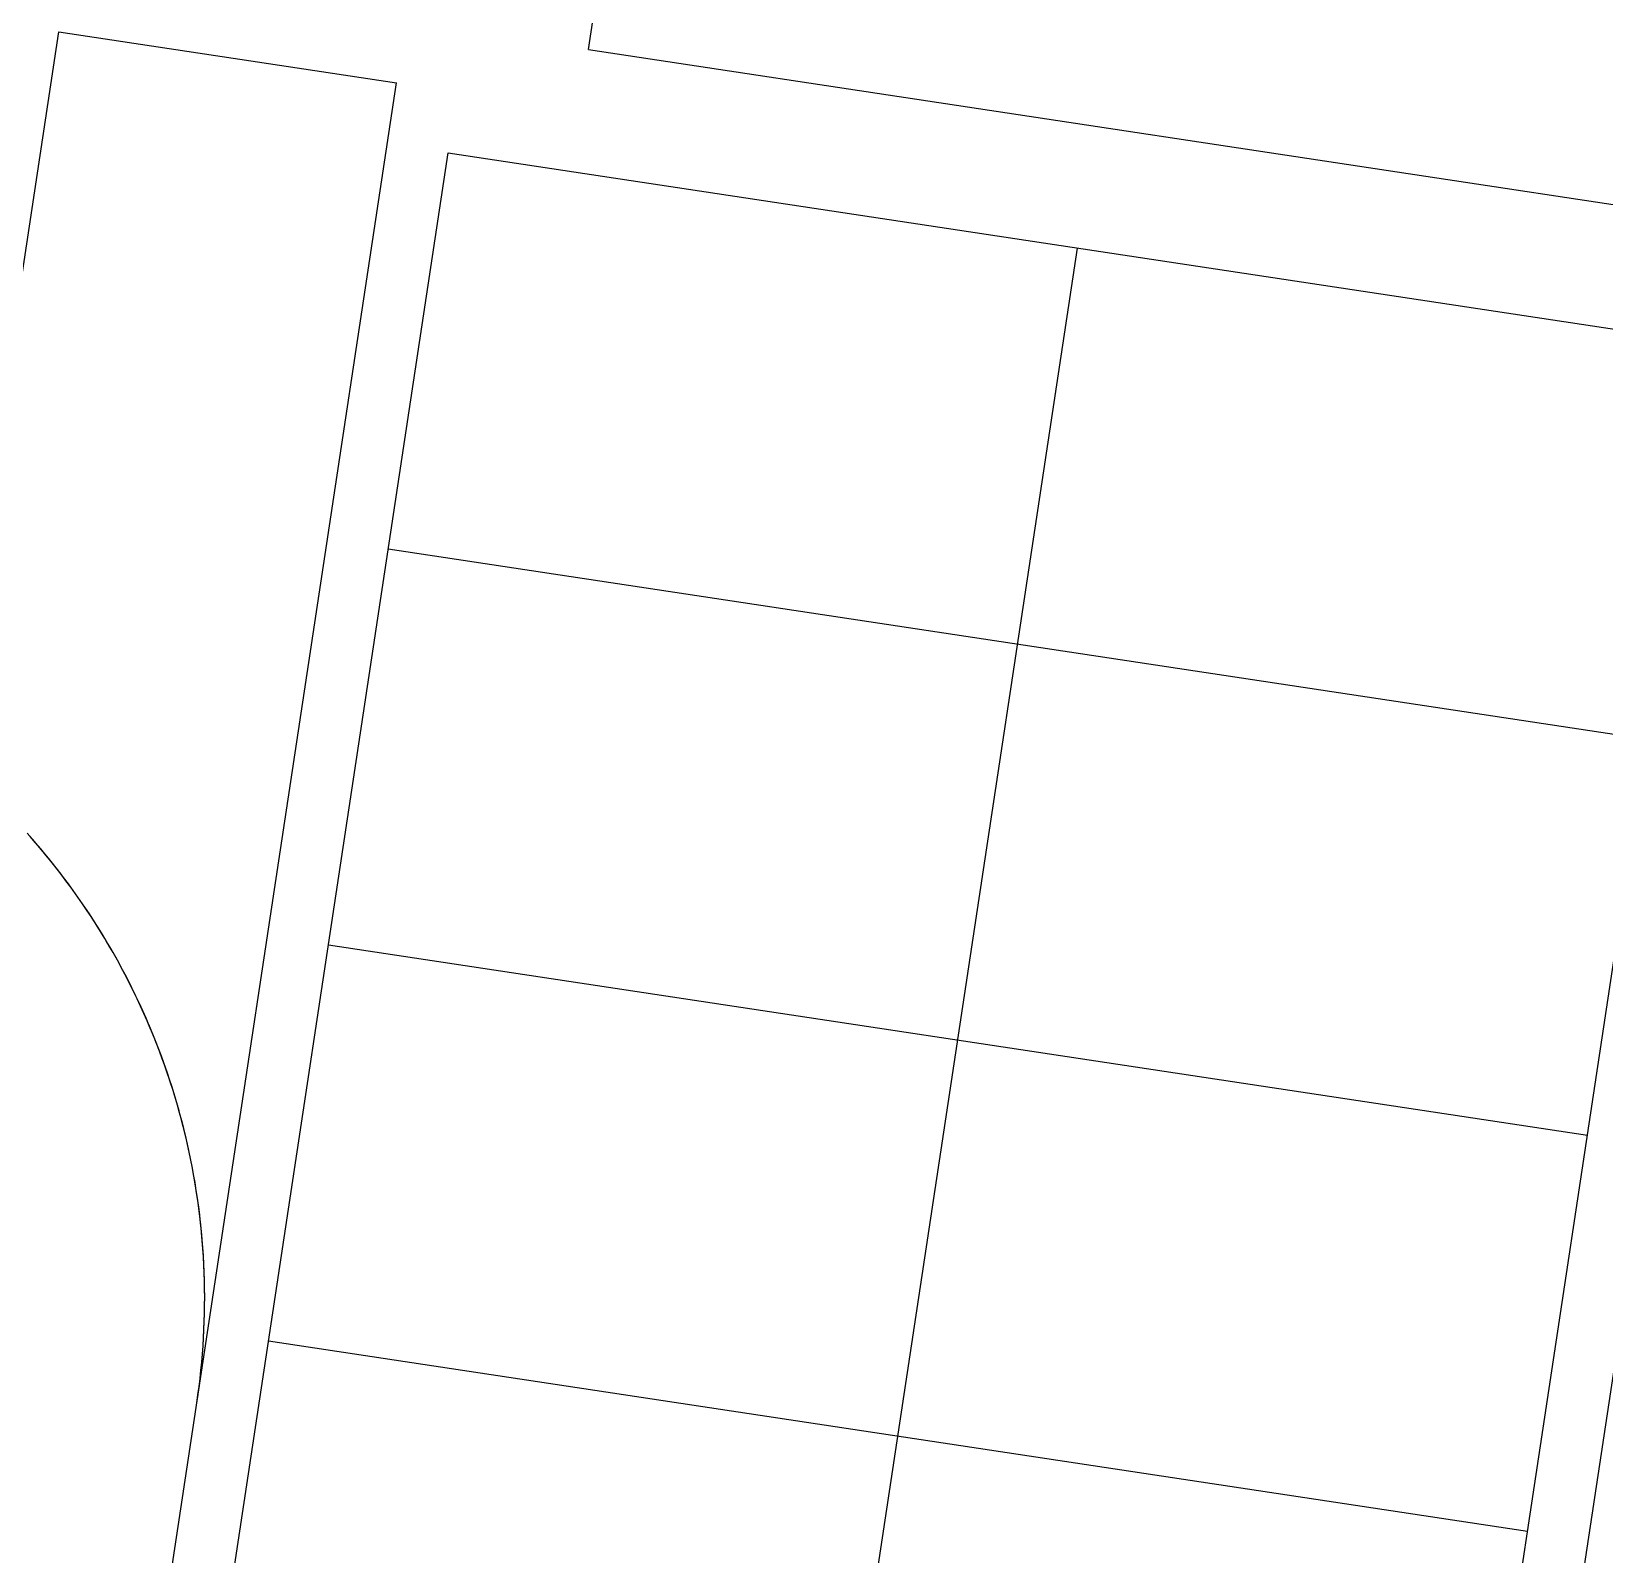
# Model space of a CAD drawing. Header units: metres. Extents: x 680594 to 684853, y 828874 to 830078.
# Drawn here: x 682209.8 to 682286.4, y 829720 to 829794.2 of the extents above; entities that cross this region are included whole.
import ezdxf

# ---------------------------------------------------------------- set-up
doc = ezdxf.new("R2010")
doc.units = ezdxf.units.M
doc.layers.add('PLOT_LINES', color=7, linetype='Continuous')

msp = doc.modelspace()

# ---------------------------------------------------------------- linework, layer by layer
at = {"layer": 'PLOT_LINES'}
for points in [[(682236.876, 829793.311), (682239.434, 829810.233)], [(682236.876, 829793.311), (682239.434, 829810.233)], [(682236.876, 829793.311), (682239.434, 829810.233)], [(682236.876, 829793.311), (682239.434, 829810.233)], [(682206.456, 829763.524), (682211.09, 829794.176)], [(682206.456, 829763.524), (682211.09, 829794.176)], [(682206.456, 829763.524), (682211.09, 829794.176)], [(682206.456, 829763.524), (682211.09, 829794.176)], [(682211.09, 829794.176), (682227.529, 829791.69)], [(682211.09, 829794.176), (682227.529, 829791.69)], [(682211.09, 829794.176), (682227.529, 829791.69)], [(682211.09, 829794.176), (682227.529, 829791.69)], [(682236.876, 829793.311), (682292.247, 829784.94)], [(682236.876, 829793.311), (682292.247, 829784.94)], [(682236.876, 829793.311), (682292.247, 829784.94)], [(682236.876, 829793.311), (682292.247, 829784.94)], [(682281.086, 829691.053), (682296.426, 829792.514)], [(682281.086, 829691.053), (682296.426, 829792.514)], [(682213.85, 829701.219), (682227.529, 829791.69)], [(682213.85, 829701.219), (682227.529, 829791.69)], [(682213.85, 829701.219), (682227.529, 829791.69)], [(682213.85, 829701.219), (682227.529, 829791.69)], [(682216.816, 829700.77), (682230.046, 829788.276)], [(682216.816, 829700.77), (682230.046, 829788.276)], [(682216.816, 829700.77), (682230.046, 829788.276)], [(682216.816, 829700.77), (682230.046, 829788.276)], [(682230.046, 829788.276), (682291.35, 829779.007)], [(682230.046, 829788.276), (682291.35, 829779.007)], [(682230.046, 829788.276), (682291.35, 829779.007)], [(682230.046, 829788.276), (682291.35, 829779.007)], [(682246.122, 829687.237), (682260.698, 829783.641)], [(682246.122, 829687.237), (682260.698, 829783.641)], [(682246.122, 829687.237), (682260.698, 829783.641)], [(682246.122, 829687.237), (682260.698, 829783.641)], [(682246.122, 829687.237), (682260.698, 829783.641)], [(682246.122, 829687.237), (682260.698, 829783.641)], [(682246.122, 829687.237), (682260.698, 829783.641)], [(682246.122, 829687.237), (682260.698, 829783.641)], [(682278.119, 829691.502), (682291.35, 829779.007)], [(682278.119, 829691.502), (682291.35, 829779.007)], [(682278.119, 829691.502), (682291.35, 829779.007)], [(682278.119, 829691.502), (682291.35, 829779.007)], [(682227.131, 829768.995), (682288.435, 829759.726)], [(682227.131, 829768.995), (682288.435, 829759.726)], [(682227.131, 829768.995), (682288.435, 829759.726)], [(682227.131, 829768.995), (682288.435, 829759.726)], [(682217.811, 829727.421), (682217.869, 829727.815), (682217.921, 829728.21), (682217.969, 829728.606), (682218.013, 829729.002), (682218.051, 829729.399), (682218.086, 829729.796), (682218.115, 829730.193), (682218.14, 829730.591), (682218.16, 829730.989), (682218.175, 829731.388), (682218.186, 829731.786), (682218.192, 829732.184), (682218.193, 829732.583), (682218.19, 829732.982), (682218.182, 829733.38), (682218.17, 829733.778), (682218.152, 829734.177), (682218.13, 829734.575), (682218.104, 829734.972), (682218.073, 829735.37), (682218.037, 829735.766), (682217.996, 829736.163), (682217.951, 829736.559), (682217.901, 829736.954), (682217.846, 829737.349), (682217.787, 829737.743), (682217.724, 829738.137), (682217.655, 829738.529), (682217.582, 829738.921), (682217.505, 829739.312), (682217.423, 829739.702), (682217.336, 829740.091), (682217.245, 829740.479), (682217.149, 829740.866), (682217.049, 829741.252), (682216.944, 829741.636), (682216.835, 829742.02), (682216.721, 829742.402), (682216.603, 829742.782), (682216.48, 829743.161), (682216.353, 829743.539), (682216.221, 829743.915), (682216.085, 829744.29), (682215.945, 829744.663), (682215.8, 829745.034), (682215.651, 829745.404), (682215.498, 829745.772), (682215.34, 829746.138), (682215.178, 829746.502), (682215.012, 829746.864), (682214.841, 829747.225), (682214.667, 829747.583), (682214.488, 829747.939), (682214.305, 829748.293), (682214.118, 829748.645), (682213.926, 829748.995), (682213.731, 829749.342), (682213.532, 829749.687), (682213.328, 829750.03), (682213.121, 829750.37), (682212.909, 829750.708), (682212.694, 829751.043), (682212.475, 829751.376), (682212.252, 829751.706), (682212.025, 829752.034), (682211.794, 829752.359), (682211.559, 829752.681), (682211.321, 829753), (682211.079, 829753.317), (682210.833, 829753.631), (682210.583, 829753.942), (682210.33, 829754.249), (682210.073, 829754.554), (682209.813, 829754.856), (682209.549, 829755.155)], [(682217.811, 829727.421), (682217.869, 829727.815), (682217.921, 829728.21), (682217.969, 829728.606), (682218.013, 829729.002), (682218.051, 829729.399), (682218.086, 829729.796), (682218.115, 829730.193), (682218.14, 829730.591), (682218.16, 829730.989), (682218.175, 829731.388), (682218.186, 829731.786), (682218.192, 829732.184), (682218.193, 829732.583), (682218.19, 829732.982), (682218.182, 829733.38), (682218.17, 829733.778), (682218.152, 829734.177), (682218.13, 829734.575), (682218.104, 829734.972), (682218.073, 829735.37), (682218.037, 829735.766), (682217.996, 829736.163), (682217.951, 829736.559), (682217.901, 829736.954), (682217.846, 829737.349), (682217.787, 829737.743), (682217.724, 829738.137), (682217.655, 829738.529), (682217.582, 829738.921), (682217.505, 829739.312), (682217.423, 829739.702), (682217.336, 829740.091), (682217.245, 829740.479), (682217.149, 829740.866), (682217.049, 829741.252), (682216.944, 829741.636), (682216.835, 829742.02), (682216.721, 829742.402), (682216.603, 829742.782), (682216.48, 829743.161), (682216.353, 829743.539), (682216.221, 829743.915), (682216.085, 829744.29), (682215.945, 829744.663), (682215.8, 829745.034), (682215.651, 829745.404), (682215.498, 829745.772), (682215.34, 829746.138), (682215.178, 829746.502), (682215.012, 829746.864), (682214.841, 829747.225), (682214.667, 829747.583), (682214.488, 829747.939), (682214.305, 829748.293), (682214.118, 829748.645), (682213.926, 829748.995), (682213.731, 829749.342), (682213.532, 829749.687), (682213.328, 829750.03), (682213.121, 829750.37), (682212.909, 829750.708), (682212.694, 829751.043), (682212.475, 829751.376), (682212.252, 829751.706), (682212.025, 829752.034), (682211.794, 829752.359), (682211.559, 829752.681), (682211.321, 829753), (682211.079, 829753.317), (682210.833, 829753.631), (682210.583, 829753.942), (682210.33, 829754.249), (682210.073, 829754.554), (682209.813, 829754.856), (682209.549, 829755.155)], [(682217.811, 829727.421), (682217.868, 829727.812), (682217.921, 829728.205), (682217.968, 829728.597), (682218.012, 829728.99), (682218.05, 829729.384), (682218.084, 829729.778), (682218.114, 829730.173), (682218.138, 829730.568), (682218.159, 829730.963), (682218.174, 829731.358), (682218.185, 829731.754), (682218.192, 829732.149), (682218.194, 829732.545), (682218.191, 829732.94), (682218.183, 829733.336), (682218.171, 829733.731), (682218.155, 829734.126), (682218.134, 829734.522), (682218.108, 829734.916), (682218.077, 829735.311), (682218.043, 829735.705), (682218.003, 829736.098), (682217.959, 829736.492), (682217.91, 829736.884), (682217.857, 829737.276), (682217.799, 829737.668), (682217.737, 829738.058), (682217.67, 829738.448), (682217.598, 829738.837), (682217.522, 829739.225), (682217.442, 829739.613), (682217.357, 829739.999), (682217.268, 829740.384), (682217.174, 829740.769), (682217.075, 829741.152), (682216.972, 829741.534), (682216.865, 829741.915), (682216.753, 829742.294), (682216.637, 829742.672), (682216.517, 829743.049), (682216.392, 829743.425), (682216.263, 829743.798), (682216.129, 829744.171), (682215.991, 829744.542), (682215.849, 829744.911), (682215.702, 829745.278), (682215.552, 829745.644), (682215.397, 829746.008), (682215.237, 829746.37), (682215.074, 829746.73), (682214.906, 829747.089), (682214.735, 829747.445), (682214.559, 829747.799), (682214.379, 829748.152), (682214.194, 829748.502), (682214.006, 829748.85), (682213.814, 829749.196), (682213.618, 829749.539), (682213.418, 829749.88), (682213.214, 829750.219), (682213.005, 829750.556), (682212.793, 829750.89), (682212.578, 829751.221), (682212.358, 829751.55), (682212.134, 829751.877), (682211.907, 829752.2), (682211.676, 829752.522), (682211.441, 829752.84), (682211.203, 829753.156), (682210.961, 829753.468), (682210.715, 829753.778), (682210.466, 829754.086), (682210.213, 829754.39), (682209.956, 829754.691), (682209.696, 829754.989)], [(682217.811, 829727.421), (682217.868, 829727.812), (682217.921, 829728.205), (682217.968, 829728.597), (682218.012, 829728.99), (682218.05, 829729.384), (682218.084, 829729.778), (682218.114, 829730.173), (682218.138, 829730.568), (682218.159, 829730.963), (682218.174, 829731.358), (682218.185, 829731.754), (682218.192, 829732.149), (682218.194, 829732.545), (682218.191, 829732.94), (682218.183, 829733.336), (682218.171, 829733.731), (682218.155, 829734.126), (682218.134, 829734.522), (682218.108, 829734.916), (682218.077, 829735.311), (682218.043, 829735.705), (682218.003, 829736.098), (682217.959, 829736.492), (682217.91, 829736.884), (682217.857, 829737.276), (682217.799, 829737.668), (682217.737, 829738.058), (682217.67, 829738.448), (682217.598, 829738.837), (682217.522, 829739.225), (682217.442, 829739.613), (682217.357, 829739.999), (682217.268, 829740.384), (682217.174, 829740.769), (682217.075, 829741.152), (682216.972, 829741.534), (682216.865, 829741.915), (682216.753, 829742.294), (682216.637, 829742.672), (682216.517, 829743.049), (682216.392, 829743.425), (682216.263, 829743.798), (682216.129, 829744.171), (682215.991, 829744.542), (682215.849, 829744.911), (682215.702, 829745.278), (682215.552, 829745.644), (682215.397, 829746.008), (682215.237, 829746.37), (682215.074, 829746.73), (682214.906, 829747.089), (682214.735, 829747.445), (682214.559, 829747.799), (682214.379, 829748.152), (682214.194, 829748.502), (682214.006, 829748.85), (682213.814, 829749.196), (682213.618, 829749.539), (682213.418, 829749.88), (682213.214, 829750.219), (682213.005, 829750.556), (682212.793, 829750.89), (682212.578, 829751.221), (682212.358, 829751.55), (682212.134, 829751.877), (682211.907, 829752.2), (682211.676, 829752.522), (682211.441, 829752.84), (682211.203, 829753.156), (682210.961, 829753.468), (682210.715, 829753.778), (682210.466, 829754.086), (682210.213, 829754.39), (682209.956, 829754.691), (682209.696, 829754.989)], [(682224.216, 829749.714), (682285.519, 829740.445)], [(682224.216, 829749.714), (682285.519, 829740.445)], [(682224.216, 829749.714), (682285.519, 829740.445)], [(682224.216, 829749.714), (682285.519, 829740.445)], [(682221.301, 829730.433), (682282.604, 829721.164)], [(682221.301, 829730.433), (682282.604, 829721.164)], [(682221.301, 829730.433), (682282.604, 829721.164)], [(682221.301, 829730.433), (682282.604, 829721.164)]]:
    msp.add_lwpolyline(points, dxfattribs=at)

doc.saveas('drawing.dxf')
